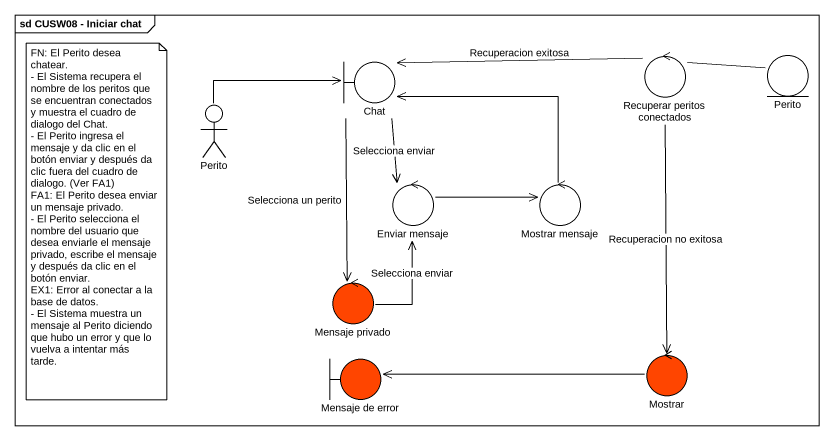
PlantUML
@startuml
mainframe sd CUSW08 - Iniciar chat
boundary Chat
control "Recuperar peritos conectados" as Recuperar_peritos_conectados
entity Perito
actor "Perito" as Perito_2
control "Enviar mensaje" as Enviar_mensaje
control "Mostrar mensaje" as Mostrar_mensaje
control "Mensaje privado" as Mensaje_privado #FF4500
boundary "Mensaje de error" as Mensaje_de_error #FF4500
control Mostrar #FF4500
Chat --> Enviar_mensaje : Selecciona enviar
Chat --> Mensaje_privado : Selecciona un perito
Recuperar_peritos_conectados -left-> Chat : Recuperacion exitosa
Recuperar_peritos_conectados --> Mostrar : Recuperacion no exitosa
Perito -left- Recuperar_peritos_conectados
Perito_2 -right-> Chat
Enviar_mensaje -right-> Mostrar_mensaje
Mostrar_mensaje -up-> Chat
Mensaje_privado -up-> Enviar_mensaje : Selecciona enviar
Mostrar -left-> Mensaje_de_error
note as N1
  FN: El Perito desea chatear.
  - El Sistema recupera el nombre de los peritos que se encuentran conectados y muestra el cuadro de dialogo del Chat.
  - El Perito ingresa el mensaje y da clic en el botón enviar y después da clic fuera del cuadro de dialogo. (Ver FA1)
  FA1: El Perito desea enviar un mensaje privado.
  - El Perito selecciona el nombre del usuario que desea enviarle el mensaje privado, escribe el mensaje y después da clic en el botón enviar.
  EX1: Error al conectar a la base de datos.
  - El Sistema muestra un mensaje al Perito diciendo que hubo un error y que lo vuelva a intentar más tarde.
end note
@enduml
